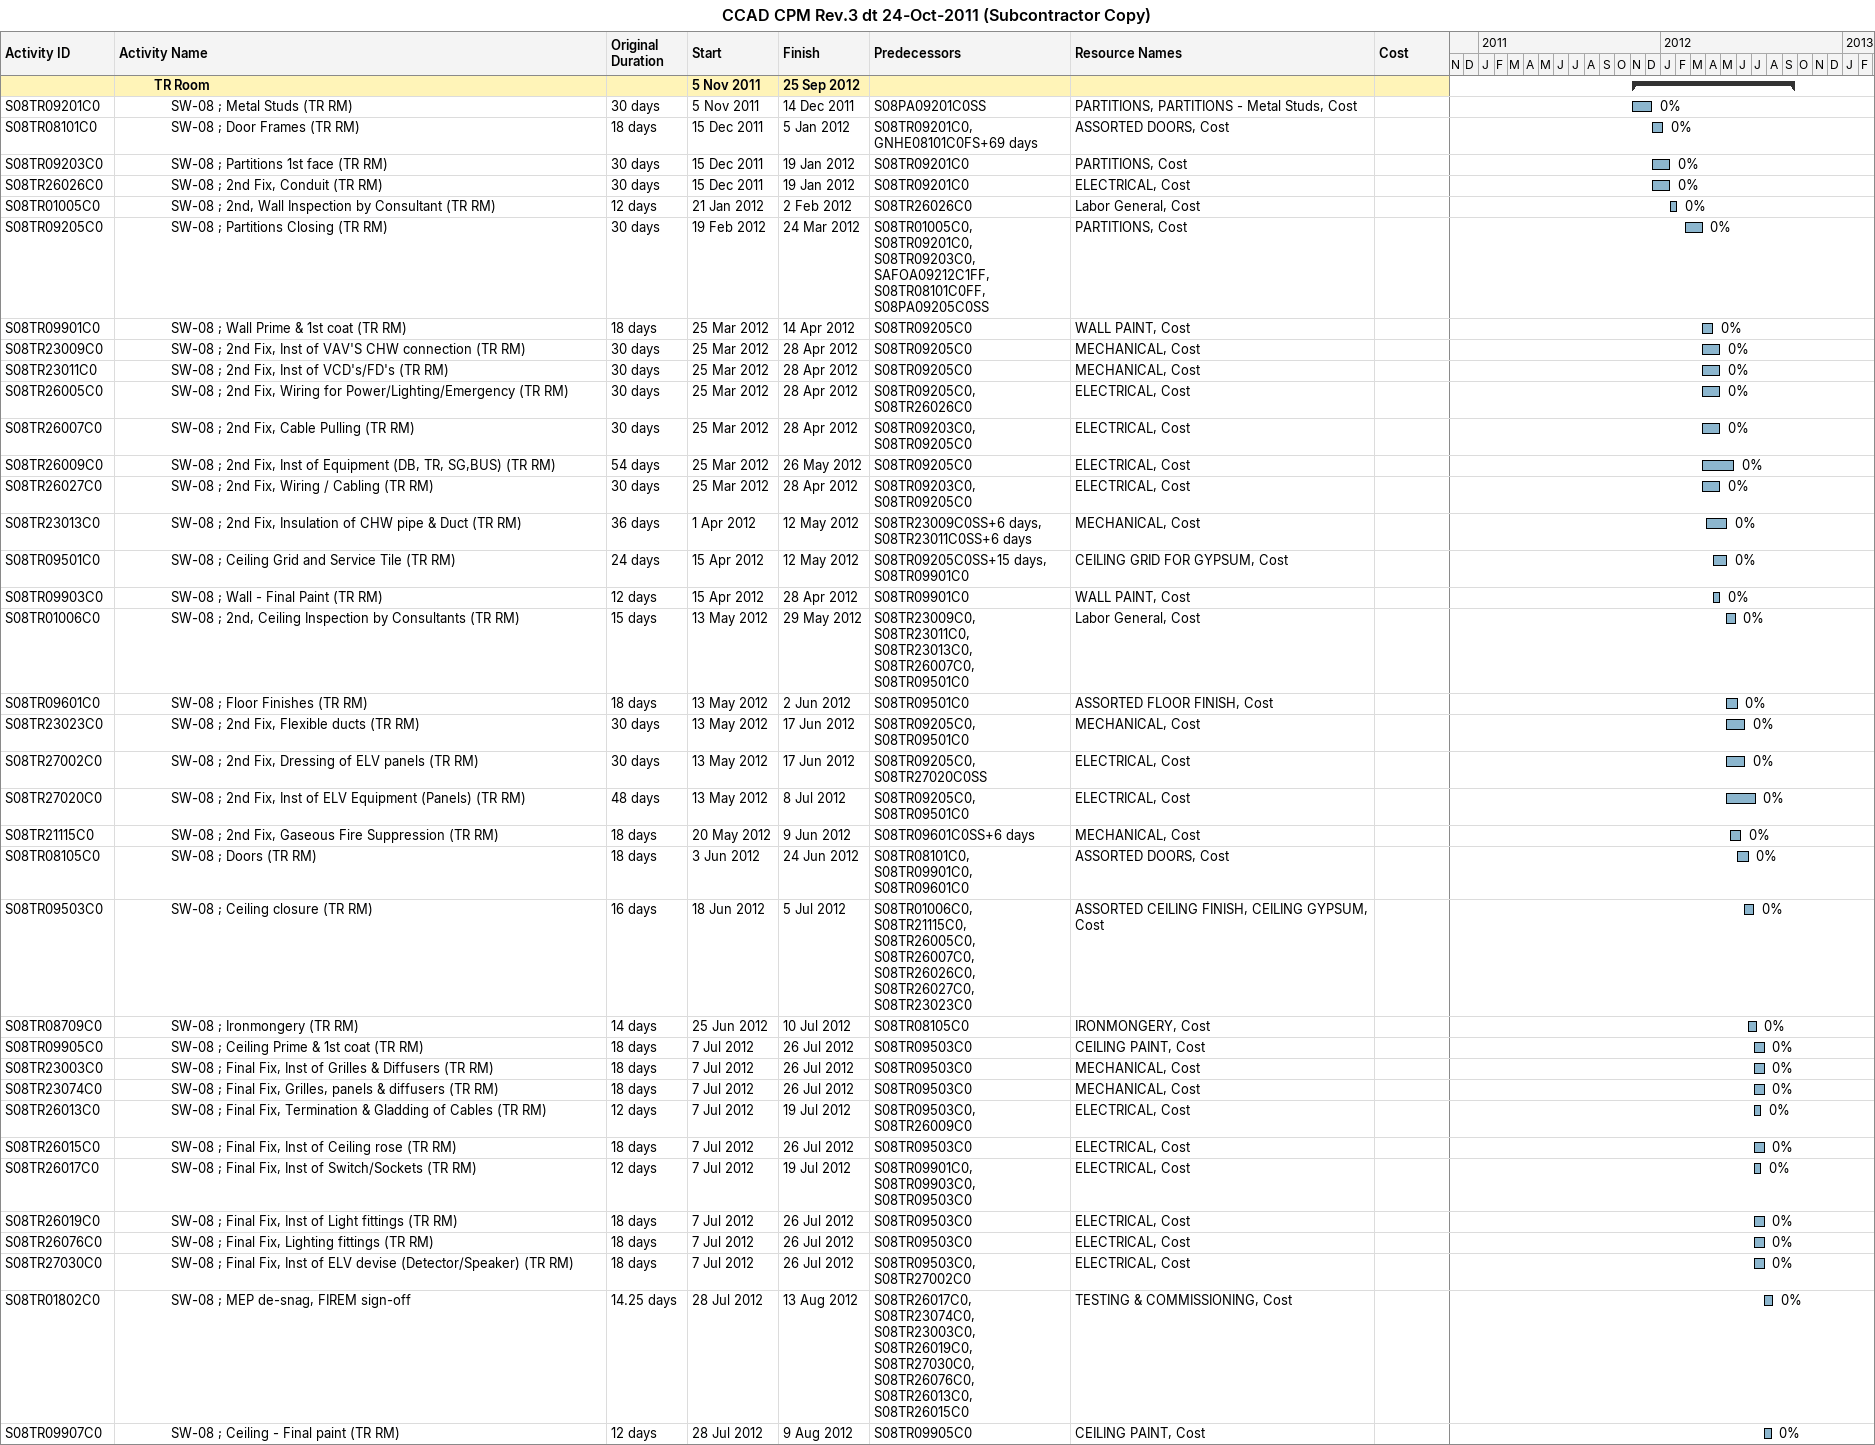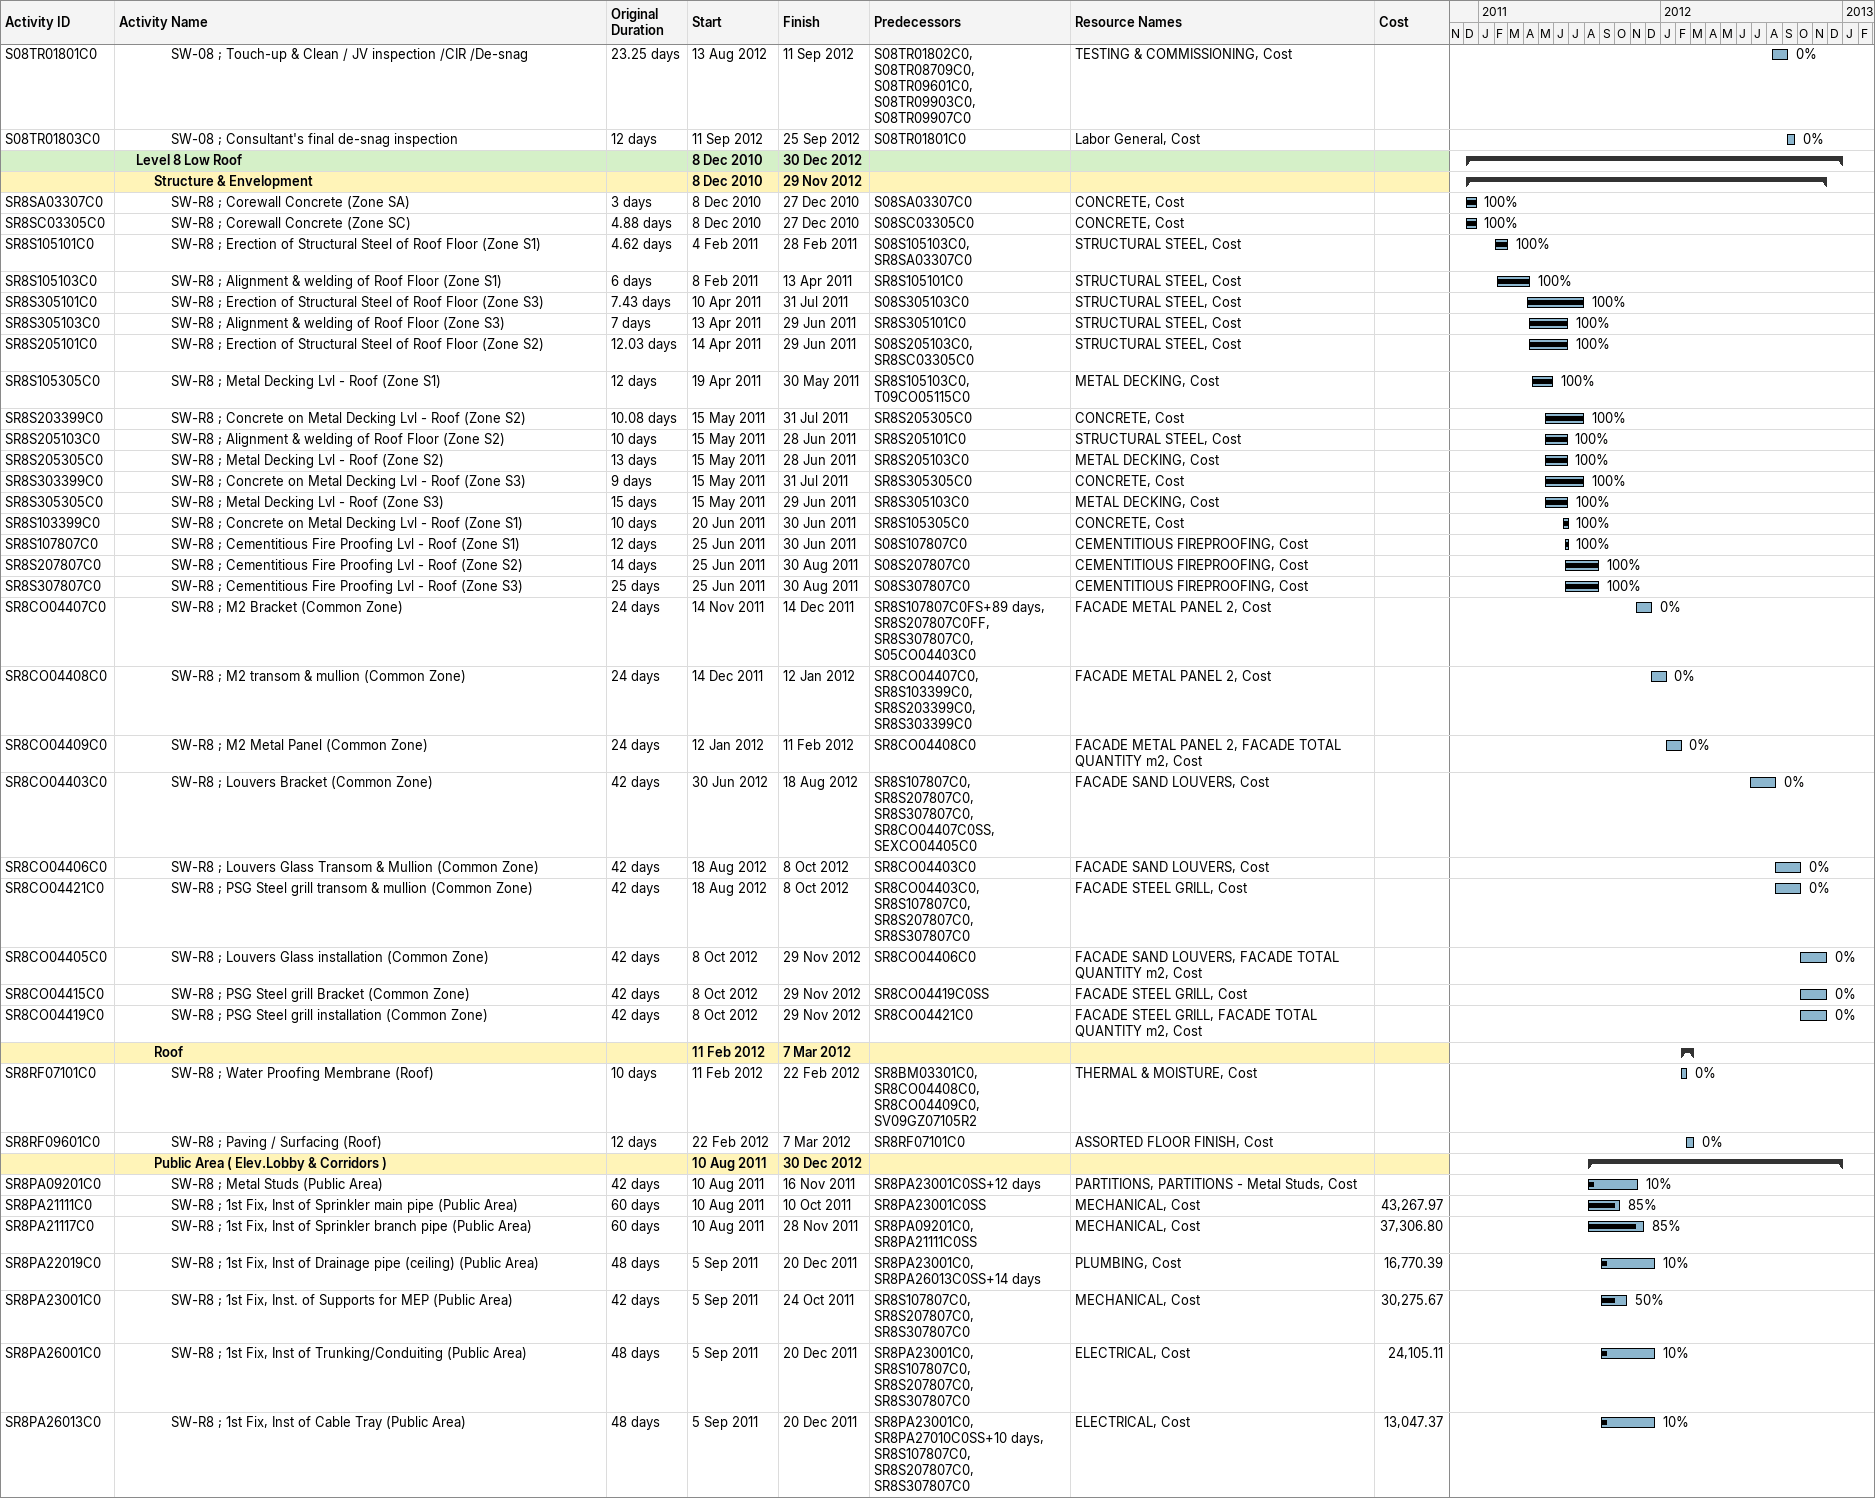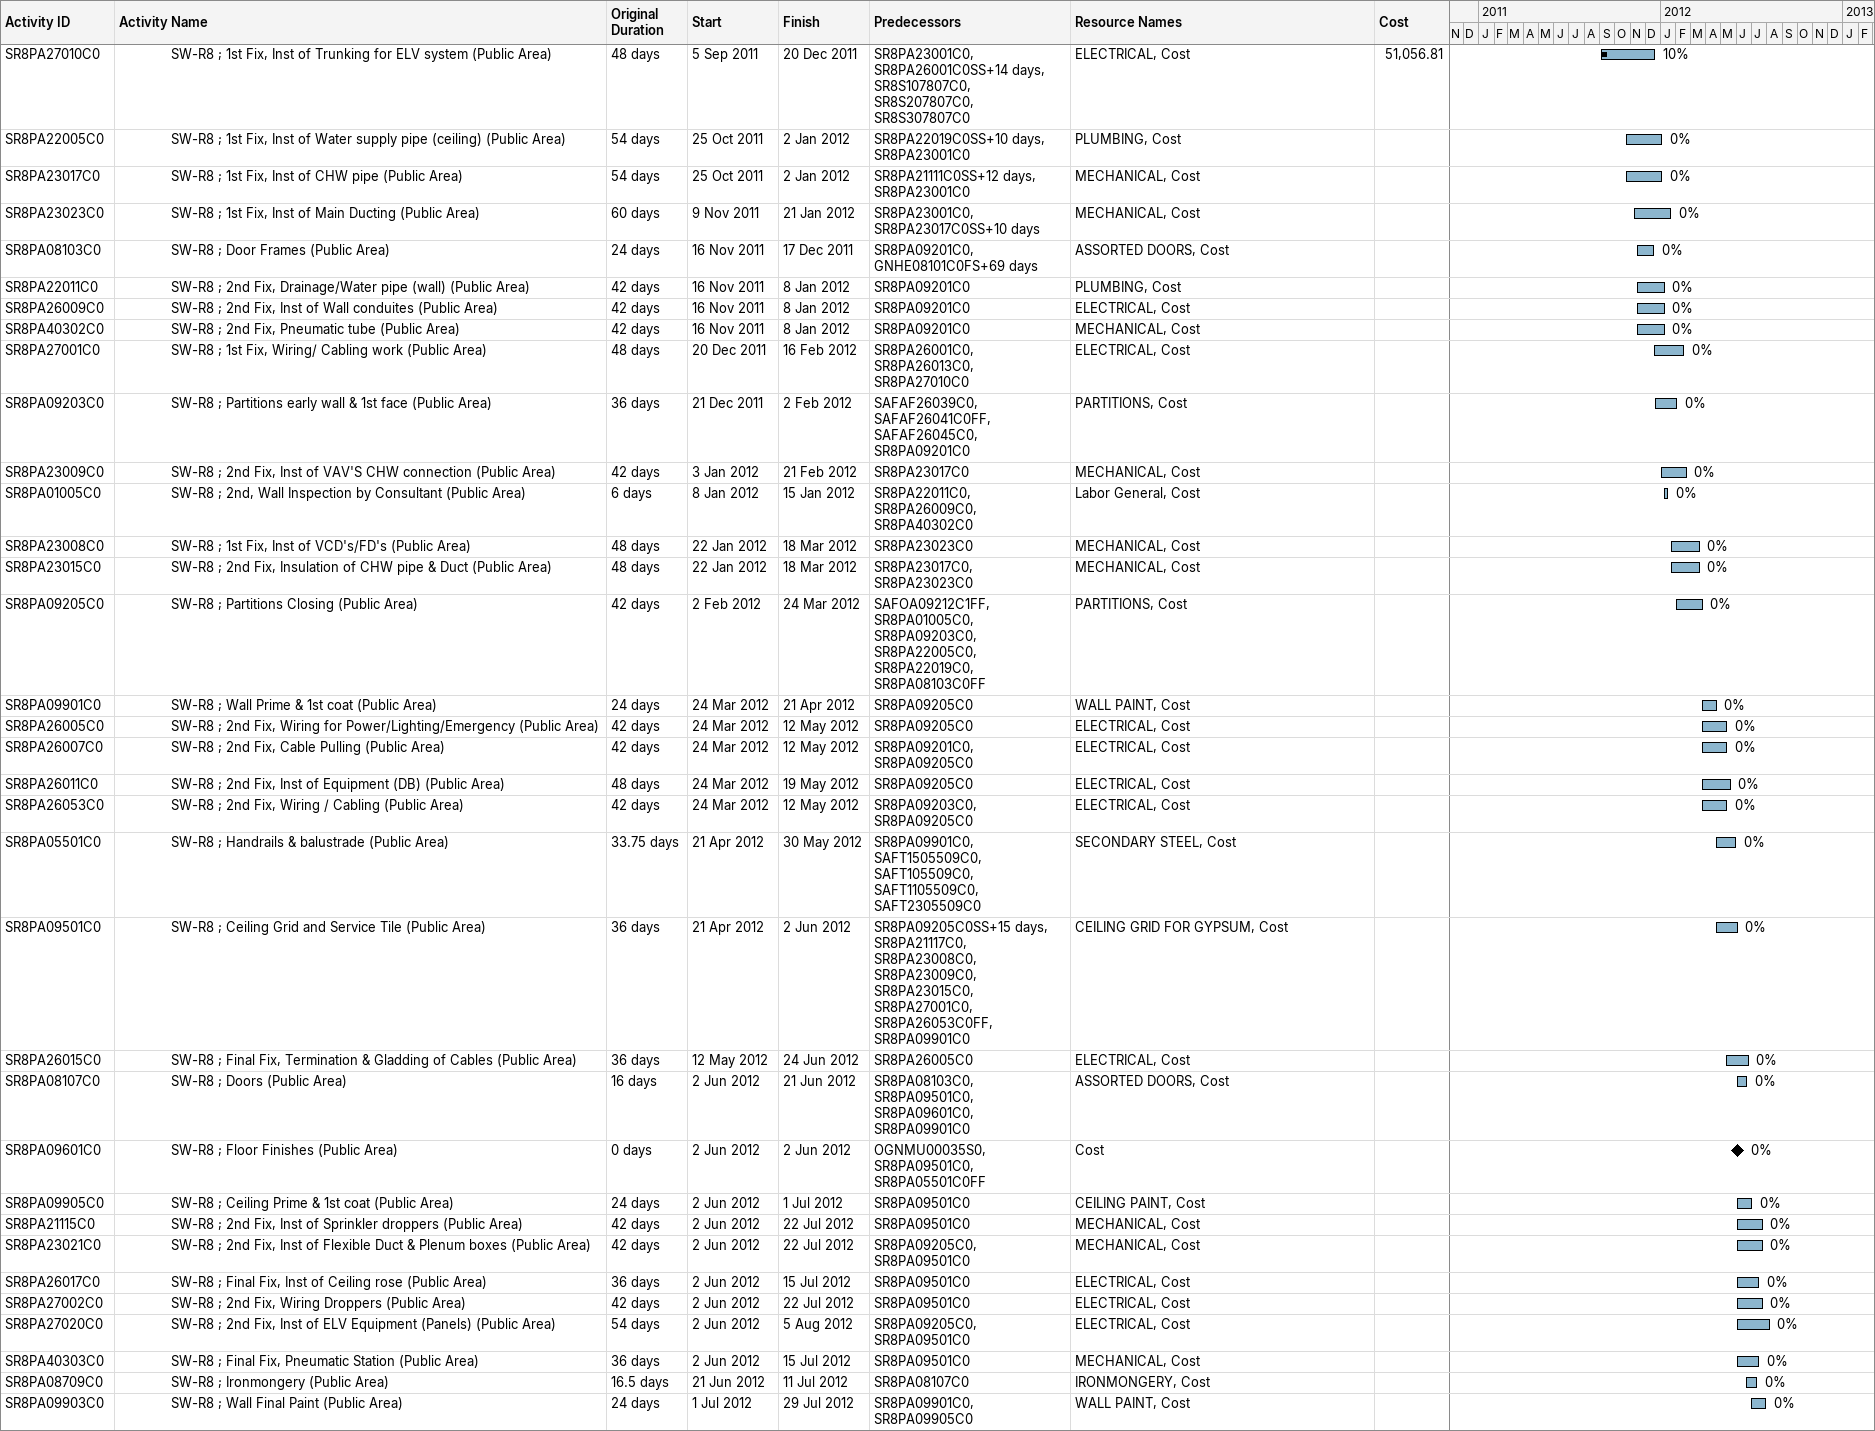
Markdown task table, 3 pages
CCAD CPM Rev.3 dt 24-Oct-2011 (Subcontractor Copy)

| ID | Level | Task | Original duration | Start | Finish | Predecessors | Resources | % complete | Cost |
|---|---|---|---|---|---|---|---|---|---|
|  | 3 | **TR Room** |  | 2011-11-05 | 2012-09-25 |  |  |  |  |
| S08TR09201C0 | 4 | SW-08 ; Metal Studs (TR RM) | 30d | 2011-11-05 | 2011-12-14 | S08PA09201C0SS | PARTITIONS, PARTITIONS - Metal Studs, Cost | 0 |  |
| S08TR08101C0 | 4 | SW-08 ; Door Frames (TR RM) | 18d | 2011-12-15 | 2012-01-05 | S08TR09201C0, GNHE08101C0FS+69d | ASSORTED DOORS, Cost | 0 |  |
| S08TR09203C0 | 4 | SW-08 ; Partitions 1st face (TR RM) | 30d | 2011-12-15 | 2012-01-19 | S08TR09201C0 | PARTITIONS, Cost | 0 |  |
| S08TR26026C0 | 4 | SW-08 ; 2nd Fix, Conduit (TR RM) | 30d | 2011-12-15 | 2012-01-19 | S08TR09201C0 | ELECTRICAL, Cost | 0 |  |
| S08TR01005C0 | 4 | SW-08 ; 2nd, Wall Inspection by Consultant (TR RM) | 12d | 2012-01-21 | 2012-02-02 | S08TR26026C0 | Labor General, Cost | 0 |  |
| S08TR09205C0 | 4 | SW-08 ; Partitions Closing (TR RM) | 30d | 2012-02-19 | 2012-03-24 | S08TR01005C0, S08TR09201C0, S08TR09203C0, SAFOA09212C1FF, S08TR08101C0FF, S08PA09205C0SS | PARTITIONS, Cost | 0 |  |
| S08TR09901C0 | 4 | SW-08 ; Wall Prime & 1st coat (TR RM) | 18d | 2012-03-25 | 2012-04-14 | S08TR09205C0 | WALL PAINT, Cost | 0 |  |
| S08TR23009C0 | 4 | SW-08 ; 2nd Fix, Inst of VAV'S CHW connection (TR RM) | 30d | 2012-03-25 | 2012-04-28 | S08TR09205C0 | MECHANICAL, Cost | 0 |  |
| S08TR23011C0 | 4 | SW-08 ; 2nd Fix, Inst of VCD's/FD's (TR RM) | 30d | 2012-03-25 | 2012-04-28 | S08TR09205C0 | MECHANICAL, Cost | 0 |  |
| S08TR26005C0 | 4 | SW-08 ; 2nd Fix, Wiring for Power/Lighting/Emergency (TR RM) | 30d | 2012-03-25 | 2012-04-28 | S08TR09205C0, S08TR26026C0 | ELECTRICAL, Cost | 0 |  |
| S08TR26007C0 | 4 | SW-08 ; 2nd Fix, Cable Pulling (TR RM) | 30d | 2012-03-25 | 2012-04-28 | S08TR09203C0, S08TR09205C0 | ELECTRICAL, Cost | 0 |  |
| S08TR26009C0 | 4 | SW-08 ; 2nd Fix, Inst of Equipment (DB, TR, SG,BUS) (TR RM) | 54d | 2012-03-25 | 2012-05-26 | S08TR09205C0 | ELECTRICAL, Cost | 0 |  |
| S08TR26027C0 | 4 | SW-08 ; 2nd Fix, Wiring / Cabling (TR RM) | 30d | 2012-03-25 | 2012-04-28 | S08TR09203C0, S08TR09205C0 | ELECTRICAL, Cost | 0 |  |
| S08TR23013C0 | 4 | SW-08 ; 2nd Fix, Insulation of CHW pipe & Duct (TR RM) | 36d | 2012-04-01 | 2012-05-12 | S08TR23009C0SS+6d, S08TR23011C0SS+6d | MECHANICAL, Cost | 0 |  |
| S08TR09501C0 | 4 | SW-08 ; Ceiling Grid and Service Tile (TR RM) | 24d | 2012-04-15 | 2012-05-12 | S08TR09205C0SS+15d, S08TR09901C0 | CEILING GRID FOR GYPSUM, Cost | 0 |  |
| S08TR09903C0 | 4 | SW-08 ; Wall - Final Paint (TR RM) | 12d | 2012-04-15 | 2012-04-28 | S08TR09901C0 | WALL PAINT, Cost | 0 |  |
| S08TR01006C0 | 4 | SW-08 ; 2nd, Ceiling Inspection by Consultants (TR RM) | 15d | 2012-05-13 | 2012-05-29 | S08TR23009C0, S08TR23011C0, S08TR23013C0, S08TR26007C0, S08TR09501C0 | Labor General, Cost | 0 |  |
| S08TR09601C0 | 4 | SW-08 ; Floor Finishes (TR RM) | 18d | 2012-05-13 | 2012-06-02 | S08TR09501C0 | ASSORTED FLOOR FINISH, Cost | 0 |  |
| S08TR23023C0 | 4 | SW-08 ; 2nd Fix, Flexible ducts (TR RM) | 30d | 2012-05-13 | 2012-06-17 | S08TR09205C0, S08TR09501C0 | MECHANICAL, Cost | 0 |  |
| S08TR27002C0 | 4 | SW-08 ; 2nd Fix, Dressing of ELV panels (TR RM) | 30d | 2012-05-13 | 2012-06-17 | S08TR09205C0, S08TR27020C0SS | ELECTRICAL, Cost | 0 |  |
| S08TR27020C0 | 4 | SW-08 ; 2nd Fix, Inst of ELV Equipment (Panels) (TR RM) | 48d | 2012-05-13 | 2012-07-08 | S08TR09205C0, S08TR09501C0 | ELECTRICAL, Cost | 0 |  |
| S08TR21115C0 | 4 | SW-08 ; 2nd Fix, Gaseous Fire Suppression (TR RM) | 18d | 2012-05-20 | 2012-06-09 | S08TR09601C0SS+6d | MECHANICAL, Cost | 0 |  |
| S08TR08105C0 | 4 | SW-08 ; Doors (TR RM) | 18d | 2012-06-03 | 2012-06-24 | S08TR08101C0, S08TR09901C0, S08TR09601C0 | ASSORTED DOORS, Cost | 0 |  |
| S08TR09503C0 | 4 | SW-08 ; Ceiling closure (TR RM) | 16d | 2012-06-18 | 2012-07-05 | S08TR01006C0, S08TR21115C0, S08TR26005C0, S08TR26007C0, S08TR26026C0, S08TR26027C0, S08TR23023C0 | ASSORTED CEILING FINISH, CEILING GYPSUM, Cost | 0 |  |
| S08TR08709C0 | 4 | SW-08 ; Ironmongery (TR RM) | 14d | 2012-06-25 | 2012-07-10 | S08TR08105C0 | IRONMONGERY, Cost | 0 |  |
| S08TR09905C0 | 4 | SW-08 ; Ceiling Prime & 1st coat (TR RM) | 18d | 2012-07-07 | 2012-07-26 | S08TR09503C0 | CEILING PAINT, Cost | 0 |  |
| S08TR23003C0 | 4 | SW-08 ; Final Fix, Inst of Grilles & Diffusers (TR RM) | 18d | 2012-07-07 | 2012-07-26 | S08TR09503C0 | MECHANICAL, Cost | 0 |  |
| S08TR23074C0 | 4 | SW-08 ; Final Fix, Grilles, panels & diffusers (TR RM) | 18d | 2012-07-07 | 2012-07-26 | S08TR09503C0 | MECHANICAL, Cost | 0 |  |
| S08TR26013C0 | 4 | SW-08 ; Final Fix, Termination & Gladding of Cables (TR RM) | 12d | 2012-07-07 | 2012-07-19 | S08TR09503C0, S08TR26009C0 | ELECTRICAL, Cost | 0 |  |
| S08TR26015C0 | 4 | SW-08 ; Final Fix, Inst of Ceiling rose (TR RM) | 18d | 2012-07-07 | 2012-07-26 | S08TR09503C0 | ELECTRICAL, Cost | 0 |  |
| S08TR26017C0 | 4 | SW-08 ; Final Fix, Inst of Switch/Sockets (TR RM) | 12d | 2012-07-07 | 2012-07-19 | S08TR09901C0, S08TR09903C0, S08TR09503C0 | ELECTRICAL, Cost | 0 |  |
| S08TR26019C0 | 4 | SW-08 ; Final Fix, Inst of Light fittings (TR RM) | 18d | 2012-07-07 | 2012-07-26 | S08TR09503C0 | ELECTRICAL, Cost | 0 |  |
| S08TR26076C0 | 4 | SW-08 ; Final Fix, Lighting fittings (TR RM) | 18d | 2012-07-07 | 2012-07-26 | S08TR09503C0 | ELECTRICAL, Cost | 0 |  |
| S08TR27030C0 | 4 | SW-08 ; Final Fix, Inst of ELV devise (Detector/Speaker) (TR RM) | 18d | 2012-07-07 | 2012-07-26 | S08TR09503C0, S08TR27002C0 | ELECTRICAL, Cost | 0 |  |
| S08TR01802C0 | 4 | SW-08 ; MEP de-snag, FIREM sign-off | 14.25d | 2012-07-28 | 2012-08-13 | S08TR26017C0, S08TR23074C0, S08TR23003C0, S08TR26019C0, S08TR27030C0, S08TR26076C0, S08TR26013C0, S08TR26015C0 | TESTING & COMMISSIONING, Cost | 0 |  |
| S08TR09907C0 | 4 | SW-08 ; Ceiling - Final paint (TR RM) | 12d | 2012-07-28 | 2012-08-09 | S08TR09905C0 | CEILING PAINT, Cost | 0 |  |
| S08TR01801C0 | 4 | SW-08 ; Touch-up & Clean / JV inspection /CIR /De-snag | 23.25d | 2012-08-13 | 2012-09-11 | S08TR01802C0, S08TR08709C0, S08TR09601C0, S08TR09903C0, S08TR09907C0 | TESTING & COMMISSIONING, Cost | 0 |  |
| S08TR01803C0 | 4 | SW-08 ; Consultant's final de-snag inspection | 12d | 2012-09-11 | 2012-09-25 | S08TR01801C0 | Labor General, Cost | 0 |  |
|  | 2 | **Level 8 Low Roof** |  | 2010-12-08 | 2012-12-30 |  |  |  |  |
|  | 3 | **Structure & Envelopment** |  | 2010-12-08 | 2012-11-29 |  |  |  |  |
| SR8SA03307C0 | 4 | SW-R8 ; Corewall Concrete (Zone SA) | 3d | 2010-12-08 | 2010-12-27 | S08SA03307C0 | CONCRETE, Cost | 100 |  |
| SR8SC03305C0 | 4 | SW-R8 ; Corewall Concrete (Zone SC) | 4.88d | 2010-12-08 | 2010-12-27 | S08SC03305C0 | CONCRETE, Cost | 100 |  |
| SR8S105101C0 | 4 | SW-R8 ; Erection of Structural Steel of Roof Floor (Zone S1) | 4.62d | 2011-02-04 | 2011-02-28 | S08S105103C0, SR8SA03307C0 | STRUCTURAL STEEL, Cost | 100 |  |
| SR8S105103C0 | 4 | SW-R8 ; Alignment & welding of Roof Floor (Zone S1) | 6d | 2011-02-08 | 2011-04-13 | SR8S105101C0 | STRUCTURAL STEEL, Cost | 100 |  |
| SR8S305101C0 | 4 | SW-R8 ; Erection of Structural Steel of Roof Floor (Zone S3) | 7.43d | 2011-04-10 | 2011-07-31 | S08S305103C0 | STRUCTURAL STEEL, Cost | 100 |  |
| SR8S305103C0 | 4 | SW-R8 ; Alignment & welding of Roof Floor (Zone S3) | 7d | 2011-04-13 | 2011-06-29 | SR8S305101C0 | STRUCTURAL STEEL, Cost | 100 |  |
| SR8S205101C0 | 4 | SW-R8 ; Erection of Structural Steel of Roof Floor (Zone S2) | 12.03d | 2011-04-14 | 2011-06-29 | S08S205103C0, SR8SC03305C0 | STRUCTURAL STEEL, Cost | 100 |  |
| SR8S105305C0 | 4 | SW-R8 ; Metal Decking Lvl - Roof (Zone S1) | 12d | 2011-04-19 | 2011-05-30 | SR8S105103C0, T09CO05115C0 | METAL DECKING, Cost | 100 |  |
| SR8S203399C0 | 4 | SW-R8 ; Concrete on Metal Decking Lvl - Roof (Zone S2) | 10.08d | 2011-05-15 | 2011-07-31 | SR8S205305C0 | CONCRETE, Cost | 100 |  |
| SR8S205103C0 | 4 | SW-R8 ; Alignment & welding of Roof Floor (Zone S2) | 10d | 2011-05-15 | 2011-06-28 | SR8S205101C0 | STRUCTURAL STEEL, Cost | 100 |  |
| SR8S205305C0 | 4 | SW-R8 ; Metal Decking Lvl - Roof (Zone S2) | 13d | 2011-05-15 | 2011-06-28 | SR8S205103C0 | METAL DECKING, Cost | 100 |  |
| SR8S303399C0 | 4 | SW-R8 ; Concrete on Metal Decking Lvl - Roof (Zone S3) | 9d | 2011-05-15 | 2011-07-31 | SR8S305305C0 | CONCRETE, Cost | 100 |  |
| SR8S305305C0 | 4 | SW-R8 ; Metal Decking Lvl - Roof (Zone S3) | 15d | 2011-05-15 | 2011-06-29 | SR8S305103C0 | METAL DECKING, Cost | 100 |  |
| SR8S103399C0 | 4 | SW-R8 ; Concrete on Metal Decking Lvl - Roof (Zone S1) | 10d | 2011-06-20 | 2011-06-30 | SR8S105305C0 | CONCRETE, Cost | 100 |  |
| SR8S107807C0 | 4 | SW-R8 ; Cementitious Fire Proofing Lvl - Roof (Zone S1) | 12d | 2011-06-25 | 2011-06-30 | S08S107807C0 | CEMENTITIOUS FIREPROOFING, Cost | 100 |  |
| SR8S207807C0 | 4 | SW-R8 ; Cementitious Fire Proofing Lvl - Roof (Zone S2) | 14d | 2011-06-25 | 2011-08-30 | S08S207807C0 | CEMENTITIOUS FIREPROOFING, Cost | 100 |  |
| SR8S307807C0 | 4 | SW-R8 ; Cementitious Fire Proofing Lvl - Roof (Zone S3) | 25d | 2011-06-25 | 2011-08-30 | S08S307807C0 | CEMENTITIOUS FIREPROOFING, Cost | 100 |  |
| SR8CO04407C0 | 4 | SW-R8 ; M2 Bracket (Common Zone) | 24d | 2011-11-14 | 2011-12-14 | SR8S107807C0FS+89d, SR8S207807C0FF, SR8S307807C0, S05CO04403C0 | FACADE METAL PANEL 2, Cost | 0 |  |
| SR8CO04408C0 | 4 | SW-R8 ; M2 transom & mullion (Common Zone) | 24d | 2011-12-14 | 2012-01-12 | SR8CO04407C0, SR8S103399C0, SR8S203399C0, SR8S303399C0 | FACADE METAL PANEL 2, Cost | 0 |  |
| SR8CO04409C0 | 4 | SW-R8 ; M2 Metal Panel (Common Zone) | 24d | 2012-01-12 | 2012-02-11 | SR8CO04408C0 | FACADE METAL PANEL 2, FACADE TOTAL QUANTITY m2, Cost | 0 |  |
| SR8CO04403C0 | 4 | SW-R8 ; Louvers Bracket (Common Zone) | 42d | 2012-06-30 | 2012-08-18 | SR8S107807C0, SR8S207807C0, SR8S307807C0, SR8CO04407C0SS, SEXCO04405C0 | FACADE SAND LOUVERS, Cost | 0 |  |
| SR8CO04406C0 | 4 | SW-R8 ; Louvers Glass Transom & Mullion (Common Zone) | 42d | 2012-08-18 | 2012-10-08 | SR8CO04403C0 | FACADE SAND LOUVERS, Cost | 0 |  |
| SR8CO04421C0 | 4 | SW-R8 ; PSG Steel grill transom & mullion (Common Zone) | 42d | 2012-08-18 | 2012-10-08 | SR8CO04403C0, SR8S107807C0, SR8S207807C0, SR8S307807C0 | FACADE STEEL GRILL, Cost | 0 |  |
| SR8CO04405C0 | 4 | SW-R8 ; Louvers Glass installation (Common Zone) | 42d | 2012-10-08 | 2012-11-29 | SR8CO04406C0 | FACADE SAND LOUVERS, FACADE TOTAL QUANTITY m2, Cost | 0 |  |
| SR8CO04415C0 | 4 | SW-R8 ; PSG Steel grill Bracket (Common Zone) | 42d | 2012-10-08 | 2012-11-29 | SR8CO04419C0SS | FACADE STEEL GRILL, Cost | 0 |  |
| SR8CO04419C0 | 4 | SW-R8 ; PSG Steel grill installation (Common Zone) | 42d | 2012-10-08 | 2012-11-29 | SR8CO04421C0 | FACADE STEEL GRILL, FACADE TOTAL QUANTITY m2, Cost | 0 |  |
|  | 3 | **Roof** |  | 2012-02-11 | 2012-03-07 |  |  |  |  |
| SR8RF07101C0 | 4 | SW-R8 ; Water Proofing Membrane (Roof) | 10d | 2012-02-11 | 2012-02-22 | SR8BM03301C0, SR8CO04408C0, SR8CO04409C0, SV09GZ07105R2 | THERMAL & MOISTURE, Cost | 0 |  |
| SR8RF09601C0 | 4 | SW-R8 ; Paving / Surfacing (Roof) | 12d | 2012-02-22 | 2012-03-07 | SR8RF07101C0 | ASSORTED FLOOR FINISH, Cost | 0 |  |
|  | 3 | **Public Area ( Elev.Lobby & Corridors )** |  | 2011-08-10 | 2012-12-30 |  |  |  |  |
| SR8PA09201C0 | 4 | SW-R8 ; Metal Studs (Public Area) | 42d | 2011-08-10 | 2011-11-16 | SR8PA23001C0SS+12d | PARTITIONS, PARTITIONS - Metal Studs, Cost | 10 |  |
| SR8PA21111C0 | 4 | SW-R8 ; 1st Fix, Inst of Sprinkler main pipe (Public Area) | 60d | 2011-08-10 | 2011-10-10 | SR8PA23001C0SS | MECHANICAL, Cost | 85 | 43267.97 |
| SR8PA21117C0 | 4 | SW-R8 ; 1st Fix, Inst of Sprinkler branch pipe (Public Area) | 60d | 2011-08-10 | 2011-11-28 | SR8PA09201C0, SR8PA21111C0SS | MECHANICAL, Cost | 85 | 37306.80 |
| SR8PA22019C0 | 4 | SW-R8 ; 1st Fix, Inst of Drainage pipe (ceiling) (Public Area) | 48d | 2011-09-05 | 2011-12-20 | SR8PA23001C0, SR8PA26013C0SS+14d | PLUMBING, Cost | 10 | 16770.39 |
| SR8PA23001C0 | 4 | SW-R8 ; 1st Fix, Inst. of Supports for MEP (Public Area) | 42d | 2011-09-05 | 2011-10-24 | SR8S107807C0, SR8S207807C0, SR8S307807C0 | MECHANICAL, Cost | 50 | 30275.67 |
| SR8PA26001C0 | 4 | SW-R8 ; 1st Fix, Inst of Trunking/Conduiting (Public Area) | 48d | 2011-09-05 | 2011-12-20 | SR8PA23001C0, SR8S107807C0, SR8S207807C0, SR8S307807C0 | ELECTRICAL, Cost | 10 | 24105.11 |
| SR8PA26013C0 | 4 | SW-R8 ; 1st Fix, Inst of Cable Tray (Public Area) | 48d | 2011-09-05 | 2011-12-20 | SR8PA23001C0, SR8PA27010C0SS+10d, SR8S107807C0, SR8S207807C0, SR8S307807C0 | ELECTRICAL, Cost | 10 | 13047.37 |
| SR8PA27010C0 | 4 | SW-R8 ; 1st Fix, Inst of Trunking for ELV system (Public Area) | 48d | 2011-09-05 | 2011-12-20 | SR8PA23001C0, SR8PA26001C0SS+14d, SR8S107807C0, SR8S207807C0, SR8S307807C0 | ELECTRICAL, Cost | 10 | 51056.81 |
| SR8PA22005C0 | 4 | SW-R8 ; 1st Fix, Inst of Water supply pipe (ceiling) (Public Area) | 54d | 2011-10-25 | 2012-01-02 | SR8PA22019C0SS+10d, SR8PA23001C0 | PLUMBING, Cost | 0 |  |
| SR8PA23017C0 | 4 | SW-R8 ; 1st Fix, Inst of CHW pipe (Public Area) | 54d | 2011-10-25 | 2012-01-02 | SR8PA21111C0SS+12d, SR8PA23001C0 | MECHANICAL, Cost | 0 |  |
| SR8PA23023C0 | 4 | SW-R8 ; 1st Fix, Inst of Main Ducting (Public Area) | 60d | 2011-11-09 | 2012-01-21 | SR8PA23001C0, SR8PA23017C0SS+10d | MECHANICAL, Cost | 0 |  |
| SR8PA08103C0 | 4 | SW-R8 ; Door Frames (Public Area) | 24d | 2011-11-16 | 2011-12-17 | SR8PA09201C0, GNHE08101C0FS+69d | ASSORTED DOORS, Cost | 0 |  |
| SR8PA22011C0 | 4 | SW-R8 ; 2nd Fix, Drainage/Water pipe (wall) (Public Area) | 42d | 2011-11-16 | 2012-01-08 | SR8PA09201C0 | PLUMBING, Cost | 0 |  |
| SR8PA26009C0 | 4 | SW-R8 ; 2nd Fix, Inst of Wall conduites (Public Area) | 42d | 2011-11-16 | 2012-01-08 | SR8PA09201C0 | ELECTRICAL, Cost | 0 |  |
| SR8PA40302C0 | 4 | SW-R8 ; 2nd Fix, Pneumatic tube (Public Area) | 42d | 2011-11-16 | 2012-01-08 | SR8PA09201C0 | MECHANICAL, Cost | 0 |  |
| SR8PA27001C0 | 4 | SW-R8 ; 1st Fix, Wiring/ Cabling work (Public Area) | 48d | 2011-12-20 | 2012-02-16 | SR8PA26001C0, SR8PA26013C0, SR8PA27010C0 | ELECTRICAL, Cost | 0 |  |
| SR8PA09203C0 | 4 | SW-R8 ; Partitions early wall & 1st face (Public Area) | 36d | 2011-12-21 | 2012-02-02 | SAFAF26039C0, SAFAF26041C0FF, SAFAF26045C0, SR8PA09201C0 | PARTITIONS, Cost | 0 |  |
| SR8PA23009C0 | 4 | SW-R8 ; 2nd Fix, Inst of VAV'S CHW connection (Public Area) | 42d | 2012-01-03 | 2012-02-21 | SR8PA23017C0 | MECHANICAL, Cost | 0 |  |
| SR8PA01005C0 | 4 | SW-R8 ; 2nd, Wall Inspection by Consultant (Public Area) | 6d | 2012-01-08 | 2012-01-15 | SR8PA22011C0, SR8PA26009C0, SR8PA40302C0 | Labor General, Cost | 0 |  |
| SR8PA23008C0 | 4 | SW-R8 ; 1st Fix, Inst of VCD's/FD's (Public Area) | 48d | 2012-01-22 | 2012-03-18 | SR8PA23023C0 | MECHANICAL, Cost | 0 |  |
| SR8PA23015C0 | 4 | SW-R8 ; 2nd Fix, Insulation of CHW pipe & Duct (Public Area) | 48d | 2012-01-22 | 2012-03-18 | SR8PA23017C0, SR8PA23023C0 | MECHANICAL, Cost | 0 |  |
| SR8PA09205C0 | 4 | SW-R8 ; Partitions Closing (Public Area) | 42d | 2012-02-02 | 2012-03-24 | SAFOA09212C1FF, SR8PA01005C0, SR8PA09203C0, SR8PA22005C0, SR8PA22019C0, SR8PA08103C0FF | PARTITIONS, Cost | 0 |  |
| SR8PA09901C0 | 4 | SW-R8 ; Wall Prime & 1st coat (Public Area) | 24d | 2012-03-24 | 2012-04-21 | SR8PA09205C0 | WALL PAINT, Cost | 0 |  |
| SR8PA26005C0 | 4 | SW-R8 ; 2nd Fix, Wiring for Power/Lighting/Emergency (Public Area) | 42d | 2012-03-24 | 2012-05-12 | SR8PA09205C0 | ELECTRICAL, Cost | 0 |  |
| SR8PA26007C0 | 4 | SW-R8 ; 2nd Fix, Cable Pulling (Public Area) | 42d | 2012-03-24 | 2012-05-12 | SR8PA09201C0, SR8PA09205C0 | ELECTRICAL, Cost | 0 |  |
| SR8PA26011C0 | 4 | SW-R8 ; 2nd Fix, Inst of Equipment (DB) (Public Area) | 48d | 2012-03-24 | 2012-05-19 | SR8PA09205C0 | ELECTRICAL, Cost | 0 |  |
| SR8PA26053C0 | 4 | SW-R8 ; 2nd Fix, Wiring / Cabling (Public Area) | 42d | 2012-03-24 | 2012-05-12 | SR8PA09203C0, SR8PA09205C0 | ELECTRICAL, Cost | 0 |  |
| SR8PA05501C0 | 4 | SW-R8 ; Handrails & balustrade (Public Area) | 33.75d | 2012-04-21 | 2012-05-30 | SR8PA09901C0, SAFT1505509C0, SAFT105509C0, SAFT1105509C0, SAFT2305509C0 | SECONDARY STEEL, Cost | 0 |  |
| SR8PA09501C0 | 4 | SW-R8 ; Ceiling Grid and Service Tile (Public Area) | 36d | 2012-04-21 | 2012-06-02 | SR8PA09205C0SS+15d, SR8PA21117C0, SR8PA23008C0, SR8PA23009C0, SR8PA23015C0, SR8PA27001C0, SR8PA26053C0FF, SR8PA09901C0 | CEILING GRID FOR GYPSUM, Cost | 0 |  |
| SR8PA26015C0 | 4 | SW-R8 ; Final Fix, Termination & Gladding of Cables (Public Area) | 36d | 2012-05-12 | 2012-06-24 | SR8PA26005C0 | ELECTRICAL, Cost | 0 |  |
| SR8PA08107C0 | 4 | SW-R8 ; Doors (Public Area) | 16d | 2012-06-02 | 2012-06-21 | SR8PA08103C0, SR8PA09501C0, SR8PA09601C0, SR8PA09901C0 | ASSORTED DOORS, Cost | 0 |  |
| SR8PA09601C0 | 4 | SW-R8 ; Floor Finishes (Public Area) | 0d | 2012-06-02 | 2012-06-02 | OGNMU00035S0, SR8PA09501C0, SR8PA05501C0FF | Cost | 0 |  |
| SR8PA09905C0 | 4 | SW-R8 ; Ceiling Prime & 1st coat (Public Area) | 24d | 2012-06-02 | 2012-07-01 | SR8PA09501C0 | CEILING PAINT, Cost | 0 |  |
| SR8PA21115C0 | 4 | SW-R8 ; 2nd Fix, Inst of Sprinkler droppers (Public Area) | 42d | 2012-06-02 | 2012-07-22 | SR8PA09501C0 | MECHANICAL, Cost | 0 |  |
| SR8PA23021C0 | 4 | SW-R8 ; 2nd Fix, Inst of Flexible Duct & Plenum boxes (Public Area) | 42d | 2012-06-02 | 2012-07-22 | SR8PA09205C0, SR8PA09501C0 | MECHANICAL, Cost | 0 |  |
| SR8PA26017C0 | 4 | SW-R8 ; Final Fix, Inst of Ceiling rose (Public Area) | 36d | 2012-06-02 | 2012-07-15 | SR8PA09501C0 | ELECTRICAL, Cost | 0 |  |
| SR8PA27002C0 | 4 | SW-R8 ; 2nd Fix, Wiring Droppers (Public Area) | 42d | 2012-06-02 | 2012-07-22 | SR8PA09501C0 | ELECTRICAL, Cost | 0 |  |
| SR8PA27020C0 | 4 | SW-R8 ; 2nd Fix, Inst of ELV Equipment (Panels) (Public Area) | 54d | 2012-06-02 | 2012-08-05 | SR8PA09205C0, SR8PA09501C0 | ELECTRICAL, Cost | 0 |  |
| SR8PA40303C0 | 4 | SW-R8 ; Final Fix, Pneumatic Station (Public Area) | 36d | 2012-06-02 | 2012-07-15 | SR8PA09501C0 | MECHANICAL, Cost | 0 |  |
| SR8PA08709C0 | 4 | SW-R8 ; Ironmongery (Public Area) | 16.5d | 2012-06-21 | 2012-07-11 | SR8PA08107C0 | IRONMONGERY, Cost | 0 |  |
| SR8PA09903C0 | 4 | SW-R8 ; Wall Final Paint (Public Area) | 24d | 2012-07-01 | 2012-07-29 | SR8PA09901C0, SR8PA09905C0 | WALL PAINT, Cost | 0 |  |
